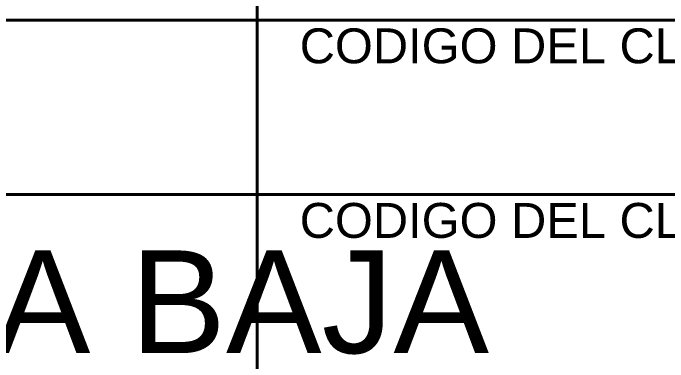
# Model space of a CAD drawing. Header units: millimetres. Extents: x 0 to 420, y 0 to 297.
# Drawn here: x 338.15 to 370.02, y 32.36 to 49.34 of the extents above; entities that cross this region are included whole.
import ezdxf
from ezdxf.enums import TextEntityAlignment as Align

# ---------------------------------------------------------------- set-up
doc = ezdxf.new("R2010")
doc.units = ezdxf.units.MM
doc.layers.add('291-E-DIAGRAMA', color=5, linetype='Continuous')
doc.layers.add('291-E-TEXTOS', color=7, linetype='Continuous')
doc.styles.add('ARIAL', font='arial.ttf')

msp = doc.modelspace()

# ---------------------------------------------------------------- linework, layer by layer
at = {"layer": '291-E-DIAGRAMA', "color": 7, "lineweight": 40}
for p, q in [((350.035, 66), (350.035, 15)), ((230, 49), (405, 49)), ((255, 40.5), (350.035, 40.5)), ((350.035, 40.5), (405, 40.5))]:
    msp.add_line(p, q, dxfattribs=at)

# ---------------------------------------------------------------- texts
at = {"layer": '291-E-TEXTOS', "style": 'ARIAL'}
for s, p in [('CODIGO DEL CLIENTE (REEMPLAZA A):', (352.099, 46.383)), ('CODIGO DEL CLIENTE (REEMPLAZADO POR):', (352.099, 37.883))]:
    msp.add_text(s, height=1.7, dxfattribs=at).set_placement(p, align=Align.BOTTOM_LEFT)
msp.add_text('TGBT-02 – TABLERO PLANTA BAJA', height=5, dxfattribs=at).set_placement((302.518, 31.283), align=Align.BOTTOM_CENTER)

doc.saveas('drawing.dxf')
